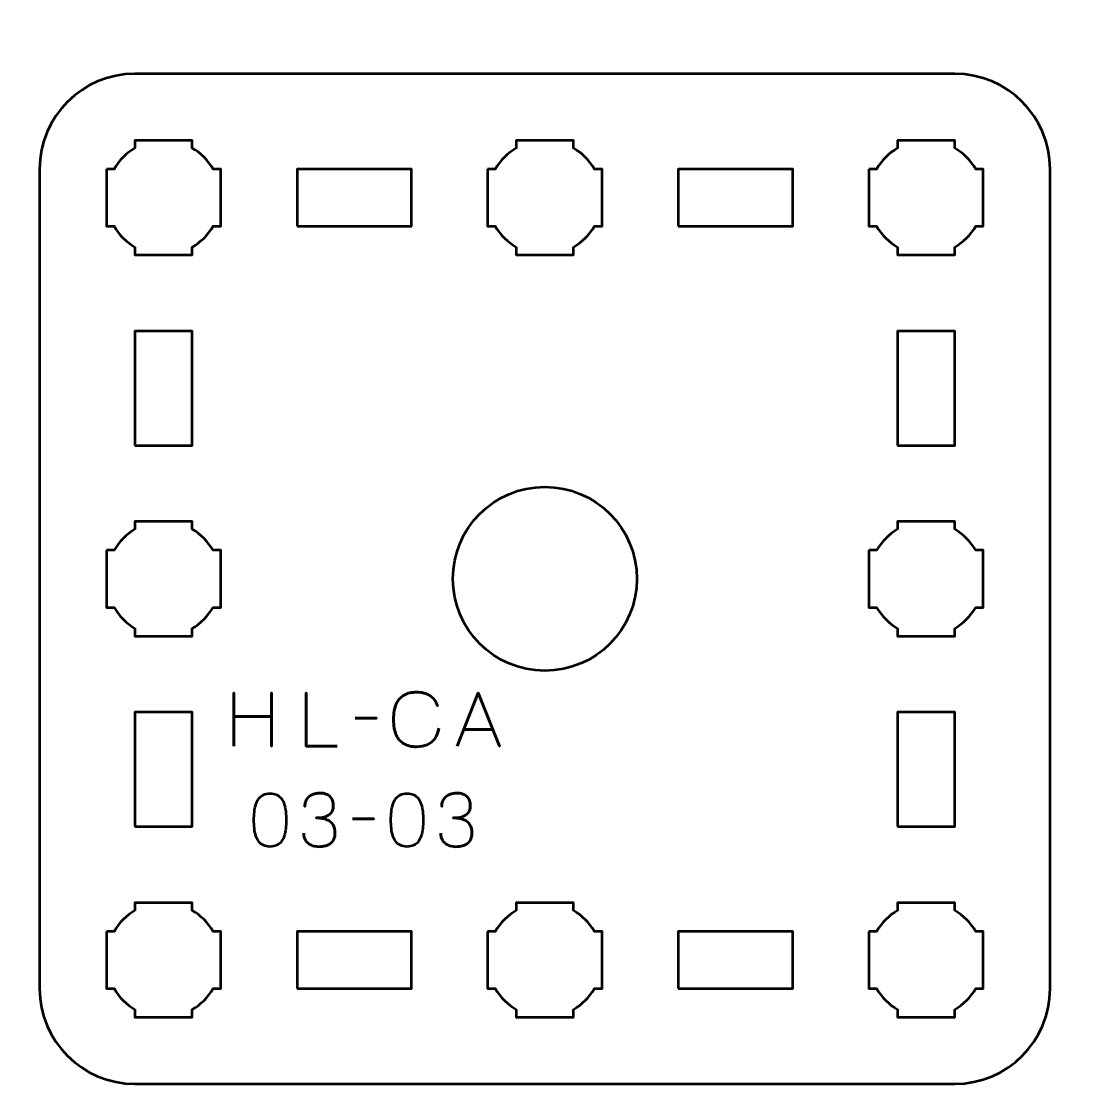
# Model space of a CAD drawing. Header units: centimetres. Extents: x -21 to 0, y -29.7 to 0.
# Drawn here: x -16.95 to -11.4, y -11.32 to -5.72 of the extents above; entities that cross this region are included whole.
import ezdxf

# ---------------------------------------------------------------- set-up
doc = ezdxf.new("R2010")
doc.units = ezdxf.units.CM
doc.header["$MEASUREMENT"] = 0
doc.layers.add('Layer 1', color=7, linetype='Continuous')

msp = doc.modelspace()

# ---------------------------------------------------------------- linework, layer by layer
at = {"layer": 'Layer 1', "lineweight": 53}
for points in [[(-15.5, -6.8), (-14.9, -6.8), (-14.9, -6.5), (-15.5, -6.5), (-15.5, -6.8)], [(-13.5, -6.8), (-12.9, -6.8), (-12.9, -6.5), (-13.5, -6.5), (-13.5, -6.8)], [(-16.35, -7.95), (-16.05, -7.95), (-16.05, -7.35), (-16.35, -7.35), (-16.35, -7.95)], [(-12.35, -7.95), (-12.05, -7.95), (-12.05, -7.35), (-12.35, -7.35), (-12.35, -7.95)], [(-16.35, -9.95), (-16.05, -9.95), (-16.05, -9.35), (-16.35, -9.35), (-16.35, -9.95)], [(-12.35, -9.95), (-12.05, -9.95), (-12.05, -9.35), (-12.35, -9.35), (-12.35, -9.95)], [(-15.5, -10.8), (-14.9, -10.8), (-14.9, -10.5), (-15.5, -10.5), (-15.5, -10.8)], [(-13.5, -10.8), (-12.9, -10.8), (-12.9, -10.5), (-13.5, -10.5), (-13.5, -10.8)]]:
    msp.add_lwpolyline(points, close=True, dxfattribs=at)
msp.add_ellipse((-14.2, -8.65), major_axis=(0, 0.4825), ratio=1, dxfattribs=at)
at = {"layer": 'Layer 1', "color": 1, "lineweight": 53}
msp.add_open_spline([(-21.00003, -29.19995), (-21.00003, -29.19995), (-21.00003, -5.29992), (-21.00003, -5.29992), (-21.00003, -5.29992), (-21.00003, -5.21709), (-20.93286, -5.14992), (-20.85003, -5.14992), (-20.85003, -5.14992), (-20.7672, -5.14992), (-20.70003, -5.08275), (-20.70003, -4.99992), (-20.70003, -4.99992), (-20.70003, -4.91709), (-20.7672, -4.84992), (-20.85003, -4.84992), (-20.85003, -4.84992), (-20.93286, -4.84992), (-21.00003, -4.78275), (-21.00003, -4.69992), (-21.00003, -4.69992), (-21.00003, -4.61709), (-20.93286, -4.54992), (-20.85003, -4.54992), (-20.85003, -4.54992), (-20.7672, -4.54992), (-20.70003, -4.48275), (-20.70003, -4.39992), (-20.70003, -4.39992), (-20.70003, -4.31709), (-20.7672, -4.24992), (-20.85003, -4.24992), (-20.85003, -4.24992), (-20.93286, -4.24992), (-21.00003, -4.18275), (-21.00003, -4.09992), (-21.00003, -4.09992), (-21.00003, -4.01709), (-20.93286, -3.94992), (-20.85003, -3.94992), (-20.85003, -3.94992), (-20.7672, -3.94992), (-20.70003, -3.88275), (-20.70003, -3.79992), (-20.70003, -3.79992), (-20.70003, -3.71709), (-20.7672, -3.64992), (-20.85003, -3.64992), (-20.85003, -3.64992), (-20.93286, -3.64992), (-21.00003, -3.58275), (-21.00003, -3.49992), (-21.00003, -3.49992), (-21.00003, -3.41709), (-20.93286, -3.34992), (-20.85003, -3.34992), (-20.85003, -3.34992), (-20.7672, -3.34992), (-20.70003, -3.28275), (-20.70003, -3.19992), (-20.70003, -3.19992), (-20.70003, -3.11709), (-20.7672, -3.04992), (-20.85003, -3.04992), (-20.85003, -3.04992), (-20.93286, -3.04992), (-21.00003, -2.98275), (-21.00003, -2.89992), (-21.00003, -2.89992), (-21.00003, -2.81709), (-20.93286, -2.74992), (-20.85003, -2.74992), (-20.85003, -2.74992), (-20.7672, -2.74992), (-20.70003, -2.68275), (-20.70003, -2.59992), (-20.70003, -2.59992), (-20.70003, -2.51709), (-20.7672, -2.44992), (-20.85003, -2.44992), (-20.85003, -2.44992), (-20.93286, -2.44992), (-21.00003, -2.38275), (-21.00003, -2.29992), (-21.00003, -2.29992), (-21.00003, -2.21709), (-20.93286, -2.14992), (-20.85003, -2.14992), (-20.85003, -2.14992), (-20.7672, -2.14992), (-20.70003, -2.08275), (-20.70003, -1.99992), (-20.70003, -1.99992), (-20.70003, -1.91709), (-20.7672, -1.84992), (-20.85003, -1.84992), (-20.85003, -1.84992), (-20.93286, -1.84992), (-21.00003, -1.78275), (-21.00003, -1.69992), (-21.00003, -1.69992), (-21.00003, -1.61709), (-20.93286, -1.54992), (-20.85003, -1.54992), (-20.85003, -1.54992), (-20.7672, -1.54992), (-20.70003, -1.48275), (-20.70003, -1.39992), (-20.70003, -1.39992), (-20.70003, -1.31709), (-20.7672, -1.24992), (-20.85003, -1.24992), (-20.85003, -1.24992), (-20.93286, -1.24992), (-21.00003, -1.18275), (-21.00003, -1.09992), (-21.00003, -1.09992), (-21.00003, -1.09992), (-21.00003, -0.49992), (-21.00003, -0.49992), (-21.00003, -0.49992), (-21.00003, -0.22295), (-20.77694, 0.00004), (-20.49994, 0.00004), (-20.49994, 0.00004), (-20.49994, 0.00004), (-0.50008, 0.00004), (-0.50008, 0.00004), (-0.50008, 0.00004), (-0.22294, 0.00004), (0.00002, -0.22295), (0.00002, -0.49992), (0.00002, -0.49992), (0.00002, -0.49992), (0.00002, -29.19995), (0.00002, -29.19995), (0.00002, -29.19995), (0.00002, -29.47695), (-0.22294, -29.70004), (-0.50008, -29.70004), (-0.50008, -29.70004), (-0.50008, -29.70004), (-20.49994, -29.70004), (-20.49994, -29.70004), (-20.49994, -29.70004), (-20.77694, -29.70004), (-21.00003, -29.47695), (-21.00003, -29.19995)], degree=3, knots=[0, 0, 0, 0, 0.027027, 0.027027, 0.027027, 0.027027, 0.0540541, 0.0540541, 0.0540541, 0.0540541, 0.0810811, 0.0810811, 0.0810811, 0.0810811, 0.1081081, 0.1081081, 0.1081081, 0.1081081, 0.1351351, 0.1351351, 0.1351351, 0.1351351, 0.1621622, 0.1621622, 0.1621622, 0.1621622, 0.1891892, 0.1891892, 0.1891892, 0.1891892, 0.2162162, 0.2162162, 0.2162162, 0.2162162, 0.2432432, 0.2432432, 0.2432432, 0.2432432, 0.2702703, 0.2702703, 0.2702703, 0.2702703, 0.2972973, 0.2972973, 0.2972973, 0.2972973, 0.3243243, 0.3243243, 0.3243243, 0.3243243, 0.3513514, 0.3513514, 0.3513514, 0.3513514, 0.3783784, 0.3783784, 0.3783784, 0.3783784, 0.4054054, 0.4054054, 0.4054054, 0.4054054, 0.4324324, 0.4324324, 0.4324324, 0.4324324, 0.4594595, 0.4594595, 0.4594595, 0.4594595, 0.4864865, 0.4864865, 0.4864865, 0.4864865, 0.5135135, 0.5135135, 0.5135135, 0.5135135, 0.5405405, 0.5405405, 0.5405405, 0.5405405, 0.5675676, 0.5675676, 0.5675676, 0.5675676, 0.5945946, 0.5945946, 0.5945946, 0.5945946, 0.6216216, 0.6216216, 0.6216216, 0.6216216, 0.6486486, 0.6486486, 0.6486486, 0.6486486, 0.6756757, 0.6756757, 0.6756757, 0.6756757, 0.7027027, 0.7027027, 0.7027027, 0.7027027, 0.7297297, 0.7297297, 0.7297297, 0.7297297, 0.7567568, 0.7567568, 0.7567568, 0.7567568, 0.7837838, 0.7837838, 0.7837838, 0.7837838, 0.8108108, 0.8108108, 0.8108108, 0.8108108, 0.8378378, 0.8378378, 0.8378378, 0.8378378, 0.8648649, 0.8648649, 0.8648649, 0.8648649, 0.8918919, 0.8918919, 0.8918919, 0.8918919, 0.9189189, 0.9189189, 0.9189189, 0.9189189, 0.9459459, 0.9459459, 0.9459459, 0.9459459, 0.972973, 0.972973, 0.972973, 0.972973, 1, 1, 1, 1], dxfattribs=at)
at = {"layer": 'Layer 1', "color": 3, "lineweight": 53}
msp.add_open_spline([(-16.85, -10.8), (-16.85, -10.8), (-16.85, -6.5), (-16.85, -6.5), (-16.85, -6.5), (-16.85, -6.22391), (-16.62609, -6), (-16.35, -6), (-16.35, -6), (-16.35, -6), (-12.05, -6), (-12.05, -6), (-12.05, -6), (-11.77391, -6), (-11.55, -6.22391), (-11.55, -6.5), (-11.55, -6.5), (-11.55, -6.5), (-11.55, -10.8), (-11.55, -10.8), (-11.55, -10.8), (-11.55, -11.07609), (-11.77391, -11.3), (-12.05, -11.3), (-12.05, -11.3), (-12.05, -11.3), (-16.35, -11.3), (-16.35, -11.3), (-16.35, -11.3), (-16.62609, -11.3), (-16.85, -11.07609), (-16.85, -10.8)], degree=3, knots=[0, 0, 0, 0, 0.125, 0.125, 0.125, 0.125, 0.25, 0.25, 0.25, 0.25, 0.375, 0.375, 0.375, 0.375, 0.5, 0.5, 0.5, 0.5, 0.625, 0.625, 0.625, 0.625, 0.75, 0.75, 0.75, 0.75, 0.875, 0.875, 0.875, 0.875, 1, 1, 1, 1], dxfattribs=at)
at = {"layer": 'Layer 1', "lineweight": 53}
for points in [[(-16.5, -6.5), (-16.5, -6.5), (-16.45985, -6.5), (-16.45985, -6.5), (-16.45985, -6.5), (-16.4335, -6.45447), (-16.39553, -6.4165), (-16.35, -6.39015), (-16.35, -6.39015), (-16.35, -6.39015), (-16.35, -6.35), (-16.35, -6.35), (-16.35, -6.35), (-16.35, -6.35), (-16.2, -6.35), (-16.2, -6.35), (-16.2, -6.35), (-16.2, -6.35), (-16.05, -6.35), (-16.05, -6.35), (-16.05, -6.35), (-16.05, -6.35), (-16.05, -6.39015), (-16.05, -6.39015), (-16.05, -6.39015), (-16.00447, -6.4165), (-15.9665, -6.45447), (-15.94015, -6.5), (-15.94015, -6.5), (-15.94015, -6.5), (-15.9, -6.5), (-15.9, -6.5), (-15.9, -6.5), (-15.9, -6.5), (-15.9, -6.65), (-15.9, -6.65), (-15.9, -6.65), (-15.9, -6.65), (-15.9, -6.8), (-15.9, -6.8), (-15.9, -6.8), (-15.9, -6.8), (-15.94015, -6.8), (-15.94015, -6.8), (-15.94015, -6.8), (-15.9665, -6.84553), (-16.00447, -6.8835), (-16.05, -6.90985), (-16.05, -6.90985), (-16.05, -6.90985), (-16.05, -6.95), (-16.05, -6.95), (-16.05, -6.95), (-16.05, -6.95), (-16.2, -6.95), (-16.2, -6.95), (-16.2, -6.95), (-16.2, -6.95), (-16.35, -6.95), (-16.35, -6.95), (-16.35, -6.95), (-16.35, -6.95), (-16.35, -6.90985), (-16.35, -6.90985), (-16.35, -6.90985), (-16.39553, -6.8835), (-16.4335, -6.84553), (-16.45985, -6.8), (-16.45985, -6.8), (-16.45985, -6.8), (-16.5, -6.8), (-16.5, -6.8), (-16.5, -6.8), (-16.5, -6.8), (-16.5, -6.65), (-16.5, -6.65), (-16.5, -6.65), (-16.5, -6.65), (-16.5, -6.5), (-16.5, -6.5)], [(-14.5, -6.5), (-14.5, -6.5), (-14.45985, -6.5), (-14.45985, -6.5), (-14.45985, -6.5), (-14.4335, -6.45447), (-14.39553, -6.4165), (-14.35, -6.39015), (-14.35, -6.39015), (-14.35, -6.39015), (-14.35, -6.35), (-14.35, -6.35), (-14.35, -6.35), (-14.35, -6.35), (-14.2, -6.35), (-14.2, -6.35), (-14.2, -6.35), (-14.2, -6.35), (-14.05, -6.35), (-14.05, -6.35), (-14.05, -6.35), (-14.05, -6.35), (-14.05, -6.39015), (-14.05, -6.39015), (-14.05, -6.39015), (-14.00447, -6.4165), (-13.9665, -6.45447), (-13.94015, -6.5), (-13.94015, -6.5), (-13.94015, -6.5), (-13.9, -6.5), (-13.9, -6.5), (-13.9, -6.5), (-13.9, -6.5), (-13.9, -6.65), (-13.9, -6.65), (-13.9, -6.65), (-13.9, -6.65), (-13.9, -6.8), (-13.9, -6.8), (-13.9, -6.8), (-13.9, -6.8), (-13.94015, -6.8), (-13.94015, -6.8), (-13.94015, -6.8), (-13.9665, -6.84553), (-14.00447, -6.8835), (-14.05, -6.90985), (-14.05, -6.90985), (-14.05, -6.90985), (-14.05, -6.95), (-14.05, -6.95), (-14.05, -6.95), (-14.05, -6.95), (-14.2, -6.95), (-14.2, -6.95), (-14.2, -6.95), (-14.2, -6.95), (-14.35, -6.95), (-14.35, -6.95), (-14.35, -6.95), (-14.35, -6.95), (-14.35, -6.90985), (-14.35, -6.90985), (-14.35, -6.90985), (-14.39553, -6.8835), (-14.4335, -6.84553), (-14.45985, -6.8), (-14.45985, -6.8), (-14.45985, -6.8), (-14.5, -6.8), (-14.5, -6.8), (-14.5, -6.8), (-14.5, -6.8), (-14.5, -6.65), (-14.5, -6.65), (-14.5, -6.65), (-14.5, -6.65), (-14.5, -6.5), (-14.5, -6.5)], [(-12.5, -6.5), (-12.5, -6.5), (-12.45985, -6.5), (-12.45985, -6.5), (-12.45985, -6.5), (-12.4335, -6.45447), (-12.39553, -6.4165), (-12.35, -6.39015), (-12.35, -6.39015), (-12.35, -6.39015), (-12.35, -6.35), (-12.35, -6.35), (-12.35, -6.35), (-12.35, -6.35), (-12.2, -6.35), (-12.2, -6.35), (-12.2, -6.35), (-12.2, -6.35), (-12.05, -6.35), (-12.05, -6.35), (-12.05, -6.35), (-12.05, -6.35), (-12.05, -6.39015), (-12.05, -6.39015), (-12.05, -6.39015), (-12.00447, -6.4165), (-11.9665, -6.45447), (-11.94015, -6.5), (-11.94015, -6.5), (-11.94015, -6.5), (-11.9, -6.5), (-11.9, -6.5), (-11.9, -6.5), (-11.9, -6.5), (-11.9, -6.65), (-11.9, -6.65), (-11.9, -6.65), (-11.9, -6.65), (-11.9, -6.8), (-11.9, -6.8), (-11.9, -6.8), (-11.9, -6.8), (-11.94015, -6.8), (-11.94015, -6.8), (-11.94015, -6.8), (-11.9665, -6.84553), (-12.00447, -6.8835), (-12.05, -6.90985), (-12.05, -6.90985), (-12.05, -6.90985), (-12.05, -6.95), (-12.05, -6.95), (-12.05, -6.95), (-12.05, -6.95), (-12.2, -6.95), (-12.2, -6.95), (-12.2, -6.95), (-12.2, -6.95), (-12.35, -6.95), (-12.35, -6.95), (-12.35, -6.95), (-12.35, -6.95), (-12.35, -6.90985), (-12.35, -6.90985), (-12.35, -6.90985), (-12.39553, -6.8835), (-12.4335, -6.84553), (-12.45985, -6.8), (-12.45985, -6.8), (-12.45985, -6.8), (-12.5, -6.8), (-12.5, -6.8), (-12.5, -6.8), (-12.5, -6.8), (-12.5, -6.65), (-12.5, -6.65), (-12.5, -6.65), (-12.5, -6.65), (-12.5, -6.5), (-12.5, -6.5)], [(-16.5, -8.5), (-16.5, -8.5), (-16.45985, -8.5), (-16.45985, -8.5), (-16.45985, -8.5), (-16.4335, -8.45447), (-16.39553, -8.4165), (-16.35, -8.39015), (-16.35, -8.39015), (-16.35, -8.39015), (-16.35, -8.35), (-16.35, -8.35), (-16.35, -8.35), (-16.35, -8.35), (-16.2, -8.35), (-16.2, -8.35), (-16.2, -8.35), (-16.2, -8.35), (-16.05, -8.35), (-16.05, -8.35), (-16.05, -8.35), (-16.05, -8.35), (-16.05, -8.39015), (-16.05, -8.39015), (-16.05, -8.39015), (-16.00447, -8.4165), (-15.9665, -8.45447), (-15.94015, -8.5), (-15.94015, -8.5), (-15.94015, -8.5), (-15.9, -8.5), (-15.9, -8.5), (-15.9, -8.5), (-15.9, -8.5), (-15.9, -8.65), (-15.9, -8.65), (-15.9, -8.65), (-15.9, -8.65), (-15.9, -8.8), (-15.9, -8.8), (-15.9, -8.8), (-15.9, -8.8), (-15.94015, -8.8), (-15.94015, -8.8), (-15.94015, -8.8), (-15.9665, -8.84553), (-16.00447, -8.8835), (-16.05, -8.90985), (-16.05, -8.90985), (-16.05, -8.90985), (-16.05, -8.95), (-16.05, -8.95), (-16.05, -8.95), (-16.05, -8.95), (-16.2, -8.95), (-16.2, -8.95), (-16.2, -8.95), (-16.2, -8.95), (-16.35, -8.95), (-16.35, -8.95), (-16.35, -8.95), (-16.35, -8.95), (-16.35, -8.90985), (-16.35, -8.90985), (-16.35, -8.90985), (-16.39553, -8.8835), (-16.4335, -8.84553), (-16.45985, -8.8), (-16.45985, -8.8), (-16.45985, -8.8), (-16.5, -8.8), (-16.5, -8.8), (-16.5, -8.8), (-16.5, -8.8), (-16.5, -8.65), (-16.5, -8.65), (-16.5, -8.65), (-16.5, -8.65), (-16.5, -8.5), (-16.5, -8.5)], [(-12.5, -8.5), (-12.5, -8.5), (-12.45985, -8.5), (-12.45985, -8.5), (-12.45985, -8.5), (-12.4335, -8.45447), (-12.39553, -8.4165), (-12.35, -8.39015), (-12.35, -8.39015), (-12.35, -8.39015), (-12.35, -8.35), (-12.35, -8.35), (-12.35, -8.35), (-12.35, -8.35), (-12.2, -8.35), (-12.2, -8.35), (-12.2, -8.35), (-12.2, -8.35), (-12.05, -8.35), (-12.05, -8.35), (-12.05, -8.35), (-12.05, -8.35), (-12.05, -8.39015), (-12.05, -8.39015), (-12.05, -8.39015), (-12.00447, -8.4165), (-11.9665, -8.45447), (-11.94015, -8.5), (-11.94015, -8.5), (-11.94015, -8.5), (-11.9, -8.5), (-11.9, -8.5), (-11.9, -8.5), (-11.9, -8.5), (-11.9, -8.65), (-11.9, -8.65), (-11.9, -8.65), (-11.9, -8.65), (-11.9, -8.8), (-11.9, -8.8), (-11.9, -8.8), (-11.9, -8.8), (-11.94015, -8.8), (-11.94015, -8.8), (-11.94015, -8.8), (-11.9665, -8.84553), (-12.00447, -8.8835), (-12.05, -8.90985), (-12.05, -8.90985), (-12.05, -8.90985), (-12.05, -8.95), (-12.05, -8.95), (-12.05, -8.95), (-12.05, -8.95), (-12.2, -8.95), (-12.2, -8.95), (-12.2, -8.95), (-12.2, -8.95), (-12.35, -8.95), (-12.35, -8.95), (-12.35, -8.95), (-12.35, -8.95), (-12.35, -8.90985), (-12.35, -8.90985), (-12.35, -8.90985), (-12.39553, -8.8835), (-12.4335, -8.84553), (-12.45985, -8.8), (-12.45985, -8.8), (-12.45985, -8.8), (-12.5, -8.8), (-12.5, -8.8), (-12.5, -8.8), (-12.5, -8.8), (-12.5, -8.65), (-12.5, -8.65), (-12.5, -8.65), (-12.5, -8.65), (-12.5, -8.5), (-12.5, -8.5)], [(-16.5, -10.5), (-16.5, -10.5), (-16.45985, -10.5), (-16.45985, -10.5), (-16.45985, -10.5), (-16.4335, -10.45447), (-16.39553, -10.4165), (-16.35, -10.39015), (-16.35, -10.39015), (-16.35, -10.39015), (-16.35, -10.35), (-16.35, -10.35), (-16.35, -10.35), (-16.35, -10.35), (-16.2, -10.35), (-16.2, -10.35), (-16.2, -10.35), (-16.2, -10.35), (-16.05, -10.35), (-16.05, -10.35), (-16.05, -10.35), (-16.05, -10.35), (-16.05, -10.39015), (-16.05, -10.39015), (-16.05, -10.39015), (-16.00447, -10.4165), (-15.9665, -10.45447), (-15.94015, -10.5), (-15.94015, -10.5), (-15.94015, -10.5), (-15.9, -10.5), (-15.9, -10.5), (-15.9, -10.5), (-15.9, -10.5), (-15.9, -10.65), (-15.9, -10.65), (-15.9, -10.65), (-15.9, -10.65), (-15.9, -10.8), (-15.9, -10.8), (-15.9, -10.8), (-15.9, -10.8), (-15.94015, -10.8), (-15.94015, -10.8), (-15.94015, -10.8), (-15.9665, -10.84553), (-16.00447, -10.8835), (-16.05, -10.90985), (-16.05, -10.90985), (-16.05, -10.90985), (-16.05, -10.95), (-16.05, -10.95), (-16.05, -10.95), (-16.05, -10.95), (-16.2, -10.95), (-16.2, -10.95), (-16.2, -10.95), (-16.2, -10.95), (-16.35, -10.95), (-16.35, -10.95), (-16.35, -10.95), (-16.35, -10.95), (-16.35, -10.90985), (-16.35, -10.90985), (-16.35, -10.90985), (-16.39553, -10.8835), (-16.4335, -10.84553), (-16.45985, -10.8), (-16.45985, -10.8), (-16.45985, -10.8), (-16.5, -10.8), (-16.5, -10.8), (-16.5, -10.8), (-16.5, -10.8), (-16.5, -10.65), (-16.5, -10.65), (-16.5, -10.65), (-16.5, -10.65), (-16.5, -10.5), (-16.5, -10.5)], [(-14.5, -10.5), (-14.5, -10.5), (-14.45985, -10.5), (-14.45985, -10.5), (-14.45985, -10.5), (-14.4335, -10.45447), (-14.39553, -10.4165), (-14.35, -10.39015), (-14.35, -10.39015), (-14.35, -10.39015), (-14.35, -10.35), (-14.35, -10.35), (-14.35, -10.35), (-14.35, -10.35), (-14.2, -10.35), (-14.2, -10.35), (-14.2, -10.35), (-14.2, -10.35), (-14.05, -10.35), (-14.05, -10.35), (-14.05, -10.35), (-14.05, -10.35), (-14.05, -10.39015), (-14.05, -10.39015), (-14.05, -10.39015), (-14.00447, -10.4165), (-13.9665, -10.45447), (-13.94015, -10.5), (-13.94015, -10.5), (-13.94015, -10.5), (-13.9, -10.5), (-13.9, -10.5), (-13.9, -10.5), (-13.9, -10.5), (-13.9, -10.65), (-13.9, -10.65), (-13.9, -10.65), (-13.9, -10.65), (-13.9, -10.8), (-13.9, -10.8), (-13.9, -10.8), (-13.9, -10.8), (-13.94015, -10.8), (-13.94015, -10.8), (-13.94015, -10.8), (-13.9665, -10.84553), (-14.00447, -10.8835), (-14.05, -10.90985), (-14.05, -10.90985), (-14.05, -10.90985), (-14.05, -10.95), (-14.05, -10.95), (-14.05, -10.95), (-14.05, -10.95), (-14.2, -10.95), (-14.2, -10.95), (-14.2, -10.95), (-14.2, -10.95), (-14.35, -10.95), (-14.35, -10.95), (-14.35, -10.95), (-14.35, -10.95), (-14.35, -10.90985), (-14.35, -10.90985), (-14.35, -10.90985), (-14.39553, -10.8835), (-14.4335, -10.84553), (-14.45985, -10.8), (-14.45985, -10.8), (-14.45985, -10.8), (-14.5, -10.8), (-14.5, -10.8), (-14.5, -10.8), (-14.5, -10.8), (-14.5, -10.65), (-14.5, -10.65), (-14.5, -10.65), (-14.5, -10.65), (-14.5, -10.5), (-14.5, -10.5)], [(-12.5, -10.5), (-12.5, -10.5), (-12.45985, -10.5), (-12.45985, -10.5), (-12.45985, -10.5), (-12.4335, -10.45447), (-12.39553, -10.4165), (-12.35, -10.39015), (-12.35, -10.39015), (-12.35, -10.39015), (-12.35, -10.35), (-12.35, -10.35), (-12.35, -10.35), (-12.35, -10.35), (-12.2, -10.35), (-12.2, -10.35), (-12.2, -10.35), (-12.2, -10.35), (-12.05, -10.35), (-12.05, -10.35), (-12.05, -10.35), (-12.05, -10.35), (-12.05, -10.39015), (-12.05, -10.39015), (-12.05, -10.39015), (-12.00447, -10.4165), (-11.9665, -10.45447), (-11.94015, -10.5), (-11.94015, -10.5), (-11.94015, -10.5), (-11.9, -10.5), (-11.9, -10.5), (-11.9, -10.5), (-11.9, -10.5), (-11.9, -10.65), (-11.9, -10.65), (-11.9, -10.65), (-11.9, -10.65), (-11.9, -10.8), (-11.9, -10.8), (-11.9, -10.8), (-11.9, -10.8), (-11.94015, -10.8), (-11.94015, -10.8), (-11.94015, -10.8), (-11.9665, -10.84553), (-12.00447, -10.8835), (-12.05, -10.90985), (-12.05, -10.90985), (-12.05, -10.90985), (-12.05, -10.95), (-12.05, -10.95), (-12.05, -10.95), (-12.05, -10.95), (-12.2, -10.95), (-12.2, -10.95), (-12.2, -10.95), (-12.2, -10.95), (-12.35, -10.95), (-12.35, -10.95), (-12.35, -10.95), (-12.35, -10.95), (-12.35, -10.90985), (-12.35, -10.90985), (-12.35, -10.90985), (-12.39553, -10.8835), (-12.4335, -10.84553), (-12.45985, -10.8), (-12.45985, -10.8), (-12.45985, -10.8), (-12.5, -10.8), (-12.5, -10.8), (-12.5, -10.8), (-12.5, -10.8), (-12.5, -10.65), (-12.5, -10.65), (-12.5, -10.65), (-12.5, -10.65), (-12.5, -10.5), (-12.5, -10.5)]]:
    msp.add_open_spline(points, degree=3, knots=[0, 0, 0, 0, 0.05, 0.05, 0.05, 0.05, 0.1, 0.1, 0.1, 0.1, 0.15, 0.15, 0.15, 0.15, 0.2, 0.2, 0.2, 0.2, 0.25, 0.25, 0.25, 0.25, 0.3, 0.3, 0.3, 0.3, 0.35, 0.35, 0.35, 0.35, 0.4, 0.4, 0.4, 0.4, 0.45, 0.45, 0.45, 0.45, 0.5, 0.5, 0.5, 0.5, 0.55, 0.55, 0.55, 0.55, 0.6, 0.6, 0.6, 0.6, 0.65, 0.65, 0.65, 0.65, 0.7, 0.7, 0.7, 0.7, 0.75, 0.75, 0.75, 0.75, 0.8, 0.8, 0.8, 0.8, 0.85, 0.85, 0.85, 0.85, 0.9, 0.9, 0.9, 0.9, 0.95, 0.95, 0.95, 0.95, 1, 1, 1, 1], dxfattribs=at)
at = {"layer": 'Layer 1', "color": 5, "lineweight": 53}
for points, knots in [([(-15.83119, -9.52799), (-15.83119, -9.52799), (-15.83119, -9.37315), (-15.83119, -9.37315), (-15.83119, -9.37315), (-15.83119, -9.37315), (-15.63367, -9.37315), (-15.63367, -9.37315), (-15.63367, -9.37315), (-15.63367, -9.37315), (-15.63367, -9.52799), (-15.63367, -9.52799), (-15.63367, -9.52799), (-15.63367, -9.52799), (-15.63367, -9.24859), (-15.63367, -9.24859), (-15.63367, -9.24859), (-15.63367, -9.24859), (-15.63367, -9.37315), (-15.63367, -9.37315), (-15.63367, -9.37315), (-15.63367, -9.37315), (-15.83119, -9.37315), (-15.83119, -9.37315), (-15.83119, -9.37315), (-15.83119, -9.37315), (-15.83119, -9.24859), (-15.83119, -9.24859), (-15.83119, -9.24859), (-15.83119, -9.24859), (-15.83119, -9.52799), (-15.83119, -9.52799)], [0, 0, 0, 0, 0.125, 0.125, 0.125, 0.125, 0.25, 0.25, 0.25, 0.25, 0.375, 0.375, 0.375, 0.375, 0.5, 0.5, 0.5, 0.5, 0.625, 0.625, 0.625, 0.625, 0.75, 0.75, 0.75, 0.75, 0.875, 0.875, 0.875, 0.875, 1, 1, 1, 1]), ([(-15.28907, -9.52799), (-15.28907, -9.52799), (-15.45244, -9.52799), (-15.45244, -9.52799), (-15.45244, -9.52799), (-15.45244, -9.52799), (-15.45244, -9.2482), (-15.45244, -9.2482), (-15.45244, -9.2482), (-15.45244, -9.2482), (-15.45244, -9.52799), (-15.45244, -9.52799), (-15.45244, -9.52799), (-15.45244, -9.52799), (-15.28907, -9.52799), (-15.28907, -9.52799)], [0, 0, 0, 0, 0.25, 0.25, 0.25, 0.25, 0.5, 0.5, 0.5, 0.5, 0.75, 0.75, 0.75, 0.75, 1, 1, 1, 1]), ([(-14.75626, -9.43408), (-14.7604, -9.45626), (-14.76764, -9.47457), (-14.77779, -9.48893), (-14.77779, -9.48893), (-14.78801, -9.50322), (-14.80108, -9.51383), (-14.81699, -9.52075), (-14.81699, -9.52075), (-14.83283, -9.52767), (-14.85146, -9.53116), (-14.87267, -9.53109), (-14.87267, -9.53109), (-14.89848, -9.53116), (-14.92041, -9.52618), (-14.93839, -9.51602), (-14.93839, -9.51602), (-14.95637, -9.50594), (-14.97008, -9.49035), (-14.97952, -9.4692), (-14.97952, -9.4692), (-14.98896, -9.44805), (-14.99368, -9.42095), (-14.99375, -9.3879), (-14.99375, -9.3879), (-14.99368, -9.35498), (-14.98896, -9.32795), (-14.97952, -9.3068), (-14.97952, -9.3068), (-14.97008, -9.28565), (-14.95637, -9.26999), (-14.93839, -9.25984), (-14.93839, -9.25984), (-14.92041, -9.24969), (-14.89848, -9.24464), (-14.87267, -9.24471), (-14.87267, -9.24471), (-14.84506, -9.24464), (-14.8219, -9.25053), (-14.80328, -9.26236), (-14.80328, -9.26236), (-14.78471, -9.2742), (-14.77107, -9.2925), (-14.76247, -9.31727), (-14.76247, -9.31727), (-14.77107, -9.2925), (-14.78471, -9.2742), (-14.80328, -9.26236), (-14.80328, -9.26236), (-14.8219, -9.25053), (-14.84506, -9.24464), (-14.87267, -9.24471), (-14.87267, -9.24471), (-14.89848, -9.24464), (-14.92041, -9.24969), (-14.93839, -9.25984), (-14.93839, -9.25984), (-14.95637, -9.26999), (-14.97008, -9.28565), (-14.97952, -9.3068), (-14.97952, -9.3068), (-14.98896, -9.32795), (-14.99368, -9.35498), (-14.99375, -9.3879), (-14.99375, -9.3879), (-14.99368, -9.42095), (-14.98896, -9.44805), (-14.97952, -9.4692), (-14.97952, -9.4692), (-14.97008, -9.49035), (-14.95637, -9.50594), (-14.93839, -9.51602), (-14.93839, -9.51602), (-14.92041, -9.52618), (-14.89848, -9.53116), (-14.87267, -9.53109), (-14.87267, -9.53109), (-14.85146, -9.53116), (-14.83283, -9.52767), (-14.81699, -9.52075), (-14.81699, -9.52075), (-14.80108, -9.51383), (-14.78801, -9.50322), (-14.77779, -9.48893), (-14.77779, -9.48893), (-14.76764, -9.47457), (-14.7604, -9.45626), (-14.75626, -9.43408)], [0, 0, 0, 0, 0.0454545, 0.0454545, 0.0454545, 0.0454545, 0.0909091, 0.0909091, 0.0909091, 0.0909091, 0.1363636, 0.1363636, 0.1363636, 0.1363636, 0.1818182, 0.1818182, 0.1818182, 0.1818182, 0.2272727, 0.2272727, 0.2272727, 0.2272727, 0.2727273, 0.2727273, 0.2727273, 0.2727273, 0.3181818, 0.3181818, 0.3181818, 0.3181818, 0.3636364, 0.3636364, 0.3636364, 0.3636364, 0.4090909, 0.4090909, 0.4090909, 0.4090909, 0.4545455, 0.4545455, 0.4545455, 0.4545455, 0.5, 0.5, 0.5, 0.5, 0.5454545, 0.5454545, 0.5454545, 0.5454545, 0.5909091, 0.5909091, 0.5909091, 0.5909091, 0.6363636, 0.6363636, 0.6363636, 0.6363636, 0.6818182, 0.6818182, 0.6818182, 0.6818182, 0.7272727, 0.7272727, 0.7272727, 0.7272727, 0.7727273, 0.7727273, 0.7727273, 0.7727273, 0.8181818, 0.8181818, 0.8181818, 0.8181818, 0.8636364, 0.8636364, 0.8636364, 0.8636364, 0.9090909, 0.9090909, 0.9090909, 0.9090909, 0.9545455, 0.9545455, 0.9545455, 0.9545455, 1, 1, 1, 1]), ([(-14.66079, -9.52799), (-14.66079, -9.52799), (-14.5498, -9.2482), (-14.5498, -9.2482), (-14.5498, -9.2482), (-14.5498, -9.2482), (-14.43843, -9.52799), (-14.43843, -9.52799), (-14.43843, -9.52799), (-14.43843, -9.52799), (-14.5498, -9.2482), (-14.5498, -9.2482), (-14.5498, -9.2482), (-14.5498, -9.2482), (-14.66079, -9.52799), (-14.66079, -9.52799)], [0, 0, 0, 0, 0.25, 0.25, 0.25, 0.25, 0.5, 0.5, 0.5, 0.5, 0.75, 0.75, 0.75, 0.75, 1, 1, 1, 1]), ([(-15.19554, -9.38169), (-15.19554, -9.38169), (-15.08261, -9.38169), (-15.08261, -9.38169), (-15.08261, -9.38169), (-15.08261, -9.38169), (-15.19554, -9.38169), (-15.19554, -9.38169)], [0, 0, 0, 0, 0.5, 0.5, 0.5, 0.5, 1, 1, 1, 1]), ([(-14.62586, -9.4399), (-14.62586, -9.4399), (-14.47374, -9.4399), (-14.47374, -9.4399), (-14.47374, -9.4399), (-14.47374, -9.4399), (-14.62586, -9.4399), (-14.62586, -9.4399)], [0, 0, 0, 0, 0.5, 0.5, 0.5, 0.5, 1, 1, 1, 1]), ([(-15.64122, -10.05537), (-15.62764, -10.05531), (-15.61593, -10.05291), (-15.60617, -10.04826), (-15.60617, -10.04826), (-15.59647, -10.0436), (-15.58838, -10.03694), (-15.58191, -10.02846), (-15.58191, -10.02846), (-15.57551, -10.01993), (-15.57047, -10.00984), (-15.56671, -9.9982), (-15.56671, -9.9982), (-15.56303, -9.98655), (-15.56038, -9.97381), (-15.55889, -9.95984), (-15.55889, -9.95984), (-15.55734, -9.94587), (-15.55656, -9.93119), (-15.55663, -9.91567), (-15.55663, -9.91567), (-15.55656, -9.90021), (-15.55734, -9.88553), (-15.55889, -9.87162), (-15.55889, -9.87162), (-15.56038, -9.85772), (-15.56303, -9.84491), (-15.56671, -9.83327), (-15.56671, -9.83327), (-15.57047, -9.82169), (-15.57551, -9.8116), (-15.58191, -9.803), (-15.58191, -9.803), (-15.58838, -9.79446), (-15.59647, -9.7878), (-15.60617, -9.78315), (-15.60617, -9.78315), (-15.61593, -9.77842), (-15.62764, -9.77603), (-15.64122, -9.77597), (-15.64122, -9.77597), (-15.6548, -9.77603), (-15.66651, -9.77842), (-15.67628, -9.78315), (-15.67628, -9.78315), (-15.68598, -9.7878), (-15.69406, -9.79446), (-15.70053, -9.803), (-15.70053, -9.803), (-15.70693, -9.8116), (-15.71198, -9.82169), (-15.71573, -9.83327), (-15.71573, -9.83327), (-15.71942, -9.84491), (-15.72207, -9.85772), (-15.72356, -9.87162), (-15.72356, -9.87162), (-15.72511, -9.88553), (-15.72588, -9.90021), (-15.72582, -9.91567), (-15.72582, -9.91567), (-15.72588, -9.93119), (-15.72511, -9.94587), (-15.72356, -9.95984), (-15.72356, -9.95984), (-15.72207, -9.97381), (-15.71942, -9.98655), (-15.71573, -9.9982), (-15.71573, -9.9982), (-15.71198, -10.00984), (-15.70693, -10.01993), (-15.70053, -10.02846), (-15.70053, -10.02846), (-15.69406, -10.03694), (-15.68598, -10.0436), (-15.67628, -10.04826), (-15.67628, -10.04826), (-15.66651, -10.05291), (-15.6548, -10.05531), (-15.64122, -10.05537)], [0, 0, 0, 0, 0.05, 0.05, 0.05, 0.05, 0.1, 0.1, 0.1, 0.1, 0.15, 0.15, 0.15, 0.15, 0.2, 0.2, 0.2, 0.2, 0.25, 0.25, 0.25, 0.25, 0.3, 0.3, 0.3, 0.3, 0.35, 0.35, 0.35, 0.35, 0.4, 0.4, 0.4, 0.4, 0.45, 0.45, 0.45, 0.45, 0.5, 0.5, 0.5, 0.5, 0.55, 0.55, 0.55, 0.55, 0.6, 0.6, 0.6, 0.6, 0.65, 0.65, 0.65, 0.65, 0.7, 0.7, 0.7, 0.7, 0.75, 0.75, 0.75, 0.75, 0.8, 0.8, 0.8, 0.8, 0.85, 0.85, 0.85, 0.85, 0.9, 0.9, 0.9, 0.9, 0.95, 0.95, 0.95, 0.95, 1, 1, 1, 1]), ([(-15.64122, -10.05537), (-15.62764, -10.05531), (-15.61593, -10.05291), (-15.60617, -10.04826), (-15.60617, -10.04826), (-15.59647, -10.0436), (-15.58838, -10.03694), (-15.58191, -10.02846), (-15.58191, -10.02846), (-15.57551, -10.01993), (-15.57047, -10.00984), (-15.56671, -9.9982), (-15.56671, -9.9982), (-15.56303, -9.98655), (-15.56038, -9.97381), (-15.55889, -9.95984), (-15.55889, -9.95984), (-15.55734, -9.94587), (-15.55656, -9.93119), (-15.55663, -9.91567), (-15.55663, -9.91567), (-15.55656, -9.90021), (-15.55734, -9.88553), (-15.55889, -9.87162), (-15.55889, -9.87162), (-15.56038, -9.85772), (-15.56303, -9.84491), (-15.56671, -9.83327), (-15.56671, -9.83327), (-15.57047, -9.82169), (-15.57551, -9.8116), (-15.58191, -9.803), (-15.58191, -9.803), (-15.58838, -9.79446), (-15.59647, -9.7878), (-15.60617, -9.78315), (-15.60617, -9.78315), (-15.61593, -9.77842), (-15.62764, -9.77603), (-15.64122, -9.77597), (-15.64122, -9.77597), (-15.6548, -9.77603), (-15.66651, -9.77842), (-15.67628, -9.78315), (-15.67628, -9.78315), (-15.68598, -9.7878), (-15.69406, -9.79446), (-15.70053, -9.803), (-15.70053, -9.803), (-15.70693, -9.8116), (-15.71198, -9.82169), (-15.71573, -9.83327), (-15.71573, -9.83327), (-15.71942, -9.84491), (-15.72207, -9.85772), (-15.72356, -9.87162), (-15.72356, -9.87162), (-15.72511, -9.88553), (-15.72588, -9.90021), (-15.72582, -9.91567), (-15.72582, -9.91567), (-15.72588, -9.93119), (-15.72511, -9.94587), (-15.72356, -9.95984), (-15.72356, -9.95984), (-15.72207, -9.97381), (-15.71942, -9.98655), (-15.71573, -9.9982), (-15.71573, -9.9982), (-15.71198, -10.00984), (-15.70693, -10.01993), (-15.70053, -10.02846), (-15.70053, -10.02846), (-15.69406, -10.03694), (-15.68598, -10.0436), (-15.67628, -10.04826), (-15.67628, -10.04826), (-15.66651, -10.05291), (-15.6548, -10.05531), (-15.64122, -10.05537)], [0, 0, 0, 0, 0.05, 0.05, 0.05, 0.05, 0.1, 0.1, 0.1, 0.1, 0.15, 0.15, 0.15, 0.15, 0.2, 0.2, 0.2, 0.2, 0.25, 0.25, 0.25, 0.25, 0.3, 0.3, 0.3, 0.3, 0.35, 0.35, 0.35, 0.35, 0.4, 0.4, 0.4, 0.4, 0.45, 0.45, 0.45, 0.45, 0.5, 0.5, 0.5, 0.5, 0.55, 0.55, 0.55, 0.55, 0.6, 0.6, 0.6, 0.6, 0.65, 0.65, 0.65, 0.65, 0.7, 0.7, 0.7, 0.7, 0.75, 0.75, 0.75, 0.75, 0.8, 0.8, 0.8, 0.8, 0.85, 0.85, 0.85, 0.85, 0.9, 0.9, 0.9, 0.9, 0.95, 0.95, 0.95, 0.95, 1, 1, 1, 1]), ([(-15.46466, -9.98513), (-15.46459, -9.9991), (-15.46136, -10.01126), (-15.45496, -10.0218), (-15.45496, -10.0218), (-15.44856, -10.03228), (-15.43944, -10.04049), (-15.42754, -10.04638), (-15.42754, -10.04638), (-15.41563, -10.05227), (-15.40134, -10.05524), (-15.38472, -10.05537), (-15.38472, -10.05537), (-15.37224, -10.05537), (-15.36092, -10.05408), (-15.35063, -10.05136), (-15.35063, -10.05136), (-15.34042, -10.04864), (-15.33162, -10.04444), (-15.32418, -10.03868), (-15.32418, -10.03868), (-15.31674, -10.03293), (-15.31105, -10.02549), (-15.30698, -10.01643), (-15.30698, -10.01643), (-15.30297, -10.00732), (-15.30096, -9.99638), (-15.3009, -9.98358), (-15.3009, -9.98358), (-15.30083, -9.9665), (-15.30433, -9.95208), (-15.31125, -9.94037), (-15.31125, -9.94037), (-15.31817, -9.92867), (-15.3289, -9.91987), (-15.34333, -9.91386), (-15.34333, -9.91386), (-15.35775, -9.90784), (-15.37625, -9.9048), (-15.39869, -9.9048), (-15.39869, -9.9048), (-15.38194, -9.90487), (-15.3679, -9.90332), (-15.35646, -9.90015), (-15.35646, -9.90015), (-15.34507, -9.89698), (-15.33595, -9.89251), (-15.3291, -9.88669), (-15.3291, -9.88669), (-15.32224, -9.88094), (-15.31726, -9.87408), (-15.31429, -9.86619), (-15.31429, -9.86619), (-15.31125, -9.85836), (-15.30976, -9.84976), (-15.30982, -9.84038), (-15.30982, -9.84038), (-15.30976, -9.83101), (-15.31105, -9.82234), (-15.31364, -9.81432), (-15.31364, -9.81432), (-15.31616, -9.8063), (-15.3203, -9.79925), (-15.32593, -9.79324), (-15.32593, -9.79324), (-15.33155, -9.78722), (-15.33899, -9.7825), (-15.34811, -9.77914), (-15.34811, -9.77914), (-15.3573, -9.77577), (-15.36849, -9.77409), (-15.38161, -9.77403), (-15.38161, -9.77403), (-15.39468, -9.77409), (-15.40613, -9.77603), (-15.41583, -9.77978), (-15.41583, -9.77978), (-15.42559, -9.78353), (-15.43361, -9.78864), (-15.44008, -9.79518), (-15.44008, -9.79518), (-15.44649, -9.80171), (-15.45127, -9.80915), (-15.45444, -9.81755), (-15.45444, -9.81755), (-15.45767, -9.82596), (-15.45923, -9.83489), (-15.45923, -9.84427), (-15.45923, -9.84427), (-15.45923, -9.83489), (-15.45767, -9.82596), (-15.45444, -9.81755), (-15.45444, -9.81755), (-15.45127, -9.80915), (-15.44649, -9.80171), (-15.44008, -9.79518), (-15.44008, -9.79518), (-15.43361, -9.78864), (-15.42559, -9.78353), (-15.41583, -9.77978), (-15.41583, -9.77978), (-15.40613, -9.77603), (-15.39468, -9.77409), (-15.38161, -9.77403), (-15.38161, -9.77403), (-15.36849, -9.77409), (-15.3573, -9.77577), (-15.34811, -9.77914), (-15.34811, -9.77914), (-15.33899, -9.7825), (-15.33155, -9.78722), (-15.32593, -9.79324), (-15.32593, -9.79324), (-15.3203, -9.79925), (-15.31616, -9.8063), (-15.31364, -9.81432), (-15.31364, -9.81432), (-15.31105, -9.82234), (-15.30976, -9.83101), (-15.30982, -9.84038), (-15.30982, -9.84038), (-15.30976, -9.84976), (-15.31125, -9.85836), (-15.31429, -9.86619), (-15.31429, -9.86619), (-15.31726, -9.87408), (-15.32224, -9.88094), (-15.3291, -9.88669), (-15.3291, -9.88669), (-15.33595, -9.89251), (-15.34507, -9.89698), (-15.35646, -9.90015), (-15.35646, -9.90015), (-15.3679, -9.90332), (-15.38194, -9.90487), (-15.39869, -9.9048), (-15.39869, -9.9048), (-15.37625, -9.9048), (-15.35775, -9.90784), (-15.34333, -9.91386), (-15.34333, -9.91386), (-15.3289, -9.91987), (-15.31817, -9.92867), (-15.31125, -9.94037), (-15.31125, -9.94037), (-15.30433, -9.95208), (-15.30083, -9.9665), (-15.3009, -9.98358), (-15.3009, -9.98358), (-15.30096, -9.99638), (-15.30297, -10.00732), (-15.30698, -10.01643), (-15.30698, -10.01643), (-15.31105, -10.02549), (-15.31674, -10.03293), (-15.32418, -10.03868), (-15.32418, -10.03868), (-15.33162, -10.04444), (-15.34042, -10.04864), (-15.35063, -10.05136), (-15.35063, -10.05136), (-15.36092, -10.05408), (-15.37224, -10.05537), (-15.38472, -10.05537), (-15.38472, -10.05537), (-15.40134, -10.05524), (-15.41563, -10.05227), (-15.42754, -10.04638), (-15.42754, -10.04638), (-15.43944, -10.04049), (-15.44856, -10.03228), (-15.45496, -10.0218), (-15.45496, -10.0218), (-15.46136, -10.01126), (-15.46459, -9.9991), (-15.46466, -9.98513)], [0, 0, 0, 0, 0.0227273, 0.0227273, 0.0227273, 0.0227273, 0.0454545, 0.0454545, 0.0454545, 0.0454545, 0.0681818, 0.0681818, 0.0681818, 0.0681818, 0.0909091, 0.0909091, 0.0909091, 0.0909091, 0.1136364, 0.1136364, 0.1136364, 0.1136364, 0.1363636, 0.1363636, 0.1363636, 0.1363636, 0.1590909, 0.1590909, 0.1590909, 0.1590909, 0.1818182, 0.1818182, 0.1818182, 0.1818182, 0.2045455, 0.2045455, 0.2045455, 0.2045455, 0.2272727, 0.2272727, 0.2272727, 0.2272727, 0.25, 0.25, 0.25, 0.25, 0.2727273, 0.2727273, 0.2727273, 0.2727273, 0.2954545, 0.2954545, 0.2954545, 0.2954545, 0.3181818, 0.3181818, 0.3181818, 0.3181818, 0.3409091, 0.3409091, 0.3409091, 0.3409091, 0.3636364, 0.3636364, 0.3636364, 0.3636364, 0.3863636, 0.3863636, 0.3863636, 0.3863636, 0.4090909, 0.4090909, 0.4090909, 0.4090909, 0.4318182, 0.4318182, 0.4318182, 0.4318182, 0.4545455, 0.4545455, 0.4545455, 0.4545455, 0.4772727, 0.4772727, 0.4772727, 0.4772727, 0.5, 0.5, 0.5, 0.5, 0.5227273, 0.5227273, 0.5227273, 0.5227273, 0.5454545, 0.5454545, 0.5454545, 0.5454545, 0.5681818, 0.5681818, 0.5681818, 0.5681818, 0.5909091, 0.5909091, 0.5909091, 0.5909091, 0.6136364, 0.6136364, 0.6136364, 0.6136364, 0.6363636, 0.6363636, 0.6363636, 0.6363636, 0.6590909, 0.6590909, 0.6590909, 0.6590909, 0.6818182, 0.6818182, 0.6818182, 0.6818182, 0.7045455, 0.7045455, 0.7045455, 0.7045455, 0.7272727, 0.7272727, 0.7272727, 0.7272727, 0.75, 0.75, 0.75, 0.75, 0.7727273, 0.7727273, 0.7727273, 0.7727273, 0.7954545, 0.7954545, 0.7954545, 0.7954545, 0.8181818, 0.8181818, 0.8181818, 0.8181818, 0.8409091, 0.8409091, 0.8409091, 0.8409091, 0.8636364, 0.8636364, 0.8636364, 0.8636364, 0.8863636, 0.8863636, 0.8863636, 0.8863636, 0.9090909, 0.9090909, 0.9090909, 0.9090909, 0.9318182, 0.9318182, 0.9318182, 0.9318182, 0.9545455, 0.9545455, 0.9545455, 0.9545455, 0.9772727, 0.9772727, 0.9772727, 0.9772727, 1, 1, 1, 1]), ([(-14.92293, -10.05537), (-14.90935, -10.05531), (-14.89764, -10.05291), (-14.88788, -10.04826), (-14.88788, -10.04826), (-14.87818, -10.0436), (-14.87009, -10.03694), (-14.86362, -10.02846), (-14.86362, -10.02846), (-14.85722, -10.01993), (-14.85218, -10.00984), (-14.84842, -9.9982), (-14.84842, -9.9982), (-14.84474, -9.98655), (-14.84209, -9.97381), (-14.8406, -9.95984), (-14.8406, -9.95984), (-14.83905, -9.94587), (-14.83827, -9.93119), (-14.83834, -9.91567), (-14.83834, -9.91567), (-14.83827, -9.90021), (-14.83905, -9.88553), (-14.8406, -9.87162), (-14.8406, -9.87162), (-14.84209, -9.85772), (-14.84474, -9.84491), (-14.84842, -9.83327), (-14.84842, -9.83327), (-14.85218, -9.82169), (-14.85722, -9.8116), (-14.86362, -9.803), (-14.86362, -9.803), (-14.87009, -9.79446), (-14.87818, -9.7878), (-14.88788, -9.78315), (-14.88788, -9.78315), (-14.89764, -9.77842), (-14.90935, -9.77603), (-14.92293, -9.77597), (-14.92293, -9.77597), (-14.93651, -9.77603), (-14.94822, -9.77842), (-14.95799, -9.78315), (-14.95799, -9.78315), (-14.96769, -9.7878), (-14.97577, -9.79446), (-14.98224, -9.803), (-14.98224, -9.803), (-14.98864, -9.8116), (-14.99369, -9.82169), (-14.99744, -9.83327), (-14.99744, -9.83327), (-15.00113, -9.84491), (-15.00378, -9.85772), (-15.00527, -9.87162), (-15.00527, -9.87162), (-15.00682, -9.88553), (-15.00759, -9.90021), (-15.00753, -9.91567), (-15.00753, -9.91567), (-15.00759, -9.93119), (-15.00682, -9.94587), (-15.00527, -9.95984), (-15.00527, -9.95984), (-15.00378, -9.97381), (-15.00113, -9.98655), (-14.99744, -9.9982), (-14.99744, -9.9982), (-14.99369, -10.00984), (-14.98864, -10.01993), (-14.98224, -10.02846), (-14.98224, -10.02846), (-14.97577, -10.03694), (-14.96769, -10.0436), (-14.95799, -10.04826), (-14.95799, -10.04826), (-14.94822, -10.05291), (-14.93651, -10.05531), (-14.92293, -10.05537)], [0, 0, 0, 0, 0.05, 0.05, 0.05, 0.05, 0.1, 0.1, 0.1, 0.1, 0.15, 0.15, 0.15, 0.15, 0.2, 0.2, 0.2, 0.2, 0.25, 0.25, 0.25, 0.25, 0.3, 0.3, 0.3, 0.3, 0.35, 0.35, 0.35, 0.35, 0.4, 0.4, 0.4, 0.4, 0.45, 0.45, 0.45, 0.45, 0.5, 0.5, 0.5, 0.5, 0.55, 0.55, 0.55, 0.55, 0.6, 0.6, 0.6, 0.6, 0.65, 0.65, 0.65, 0.65, 0.7, 0.7, 0.7, 0.7, 0.75, 0.75, 0.75, 0.75, 0.8, 0.8, 0.8, 0.8, 0.85, 0.85, 0.85, 0.85, 0.9, 0.9, 0.9, 0.9, 0.95, 0.95, 0.95, 0.95, 1, 1, 1, 1]), ([(-14.92293, -10.05537), (-14.90935, -10.05531), (-14.89764, -10.05291), (-14.88788, -10.04826), (-14.88788, -10.04826), (-14.87818, -10.0436), (-14.87009, -10.03694), (-14.86362, -10.02846), (-14.86362, -10.02846), (-14.85722, -10.01993), (-14.85218, -10.00984), (-14.84842, -9.9982), (-14.84842, -9.9982), (-14.84474, -9.98655), (-14.84209, -9.97381), (-14.8406, -9.95984), (-14.8406, -9.95984), (-14.83905, -9.94587), (-14.83827, -9.93119), (-14.83834, -9.91567), (-14.83834, -9.91567), (-14.83827, -9.90021), (-14.83905, -9.88553), (-14.8406, -9.87162), (-14.8406, -9.87162), (-14.84209, -9.85772), (-14.84474, -9.84491), (-14.84842, -9.83327), (-14.84842, -9.83327), (-14.85218, -9.82169), (-14.85722, -9.8116), (-14.86362, -9.803), (-14.86362, -9.803), (-14.87009, -9.79446), (-14.87818, -9.7878), (-14.88788, -9.78315), (-14.88788, -9.78315), (-14.89764, -9.77842), (-14.90935, -9.77603), (-14.92293, -9.77597), (-14.92293, -9.77597), (-14.93651, -9.77603), (-14.94822, -9.77842), (-14.95799, -9.78315), (-14.95799, -9.78315), (-14.96769, -9.7878), (-14.97577, -9.79446), (-14.98224, -9.803), (-14.98224, -9.803), (-14.98864, -9.8116), (-14.99369, -9.82169), (-14.99744, -9.83327), (-14.99744, -9.83327), (-15.00113, -9.84491), (-15.00378, -9.85772), (-15.00527, -9.87162), (-15.00527, -9.87162), (-15.00682, -9.88553), (-15.00759, -9.90021), (-15.00753, -9.91567), (-15.00753, -9.91567), (-15.00759, -9.93119), (-15.00682, -9.94587), (-15.00527, -9.95984), (-15.00527, -9.95984), (-15.00378, -9.97381), (-15.00113, -9.98655), (-14.99744, -9.9982), (-14.99744, -9.9982), (-14.99369, -10.00984), (-14.98864, -10.01993), (-14.98224, -10.02846), (-14.98224, -10.02846), (-14.97577, -10.03694), (-14.96769, -10.0436), (-14.95799, -10.04826), (-14.95799, -10.04826), (-14.94822, -10.05291), (-14.93651, -10.05531), (-14.92293, -10.05537)], [0, 0, 0, 0, 0.05, 0.05, 0.05, 0.05, 0.1, 0.1, 0.1, 0.1, 0.15, 0.15, 0.15, 0.15, 0.2, 0.2, 0.2, 0.2, 0.25, 0.25, 0.25, 0.25, 0.3, 0.3, 0.3, 0.3, 0.35, 0.35, 0.35, 0.35, 0.4, 0.4, 0.4, 0.4, 0.45, 0.45, 0.45, 0.45, 0.5, 0.5, 0.5, 0.5, 0.55, 0.55, 0.55, 0.55, 0.6, 0.6, 0.6, 0.6, 0.65, 0.65, 0.65, 0.65, 0.7, 0.7, 0.7, 0.7, 0.75, 0.75, 0.75, 0.75, 0.8, 0.8, 0.8, 0.8, 0.85, 0.85, 0.85, 0.85, 0.9, 0.9, 0.9, 0.9, 0.95, 0.95, 0.95, 0.95, 1, 1, 1, 1]), ([(-14.74637, -9.98513), (-14.7463, -9.9991), (-14.74307, -10.01126), (-14.73667, -10.0218), (-14.73667, -10.0218), (-14.73027, -10.03228), (-14.72115, -10.04049), (-14.70925, -10.04638), (-14.70925, -10.04638), (-14.69734, -10.05227), (-14.68305, -10.05524), (-14.66643, -10.05537), (-14.66643, -10.05537), (-14.65395, -10.05537), (-14.64263, -10.05408), (-14.63234, -10.05136), (-14.63234, -10.05136), (-14.62213, -10.04864), (-14.61333, -10.04444), (-14.60589, -10.03868), (-14.60589, -10.03868), (-14.59845, -10.03293), (-14.59276, -10.02549), (-14.58869, -10.01643), (-14.58869, -10.01643), (-14.58468, -10.00732), (-14.58267, -9.99638), (-14.58261, -9.98358), (-14.58261, -9.98358), (-14.58254, -9.9665), (-14.58604, -9.95208), (-14.59296, -9.94037), (-14.59296, -9.94037), (-14.59988, -9.92867), (-14.61061, -9.91987), (-14.62504, -9.91386), (-14.62504, -9.91386), (-14.63946, -9.90784), (-14.65796, -9.9048), (-14.6804, -9.9048), (-14.6804, -9.9048), (-14.66365, -9.90487), (-14.64961, -9.90332), (-14.63817, -9.90015), (-14.63817, -9.90015), (-14.62678, -9.89698), (-14.61766, -9.89251), (-14.61081, -9.88669), (-14.61081, -9.88669), (-14.60395, -9.88094), (-14.59897, -9.87408), (-14.596, -9.86619), (-14.596, -9.86619), (-14.59296, -9.85836), (-14.59147, -9.84976), (-14.59153, -9.84038), (-14.59153, -9.84038), (-14.59147, -9.83101), (-14.59276, -9.82234), (-14.59535, -9.81432), (-14.59535, -9.81432), (-14.59787, -9.8063), (-14.60201, -9.79925), (-14.60764, -9.79324), (-14.60764, -9.79324), (-14.61326, -9.78722), (-14.6207, -9.7825), (-14.62982, -9.77914), (-14.62982, -9.77914), (-14.63901, -9.77577), (-14.6502, -9.77409), (-14.66332, -9.77403), (-14.66332, -9.77403), (-14.67639, -9.77409), (-14.68784, -9.77603), (-14.69754, -9.77978), (-14.69754, -9.77978), (-14.7073, -9.78353), (-14.71532, -9.78864), (-14.72179, -9.79518), (-14.72179, -9.79518), (-14.7282, -9.80171), (-14.73298, -9.80915), (-14.73615, -9.81755), (-14.73615, -9.81755), (-14.73938, -9.82596), (-14.74094, -9.83489), (-14.74094, -9.84427), (-14.74094, -9.84427), (-14.74094, -9.83489), (-14.73938, -9.82596), (-14.73615, -9.81755), (-14.73615, -9.81755), (-14.73298, -9.80915), (-14.7282, -9.80171), (-14.72179, -9.79518), (-14.72179, -9.79518), (-14.71532, -9.78864), (-14.7073, -9.78353), (-14.69754, -9.77978), (-14.69754, -9.77978), (-14.68784, -9.77603), (-14.67639, -9.77409), (-14.66332, -9.77403), (-14.66332, -9.77403), (-14.6502, -9.77409), (-14.63901, -9.77577), (-14.62982, -9.77914), (-14.62982, -9.77914), (-14.6207, -9.7825), (-14.61326, -9.78722), (-14.60764, -9.79324), (-14.60764, -9.79324), (-14.60201, -9.79925), (-14.59787, -9.8063), (-14.59535, -9.81432), (-14.59535, -9.81432), (-14.59276, -9.82234), (-14.59147, -9.83101), (-14.59153, -9.84038), (-14.59153, -9.84038), (-14.59147, -9.84976), (-14.59296, -9.85836), (-14.596, -9.86619), (-14.596, -9.86619), (-14.59897, -9.87408), (-14.60395, -9.88094), (-14.61081, -9.88669), (-14.61081, -9.88669), (-14.61766, -9.89251), (-14.62678, -9.89698), (-14.63817, -9.90015), (-14.63817, -9.90015), (-14.64961, -9.90332), (-14.66365, -9.90487), (-14.6804, -9.9048), (-14.6804, -9.9048), (-14.65796, -9.9048), (-14.63946, -9.90784), (-14.62504, -9.91386), (-14.62504, -9.91386), (-14.61061, -9.91987), (-14.59988, -9.92867), (-14.59296, -9.94037), (-14.59296, -9.94037), (-14.58604, -9.95208), (-14.58254, -9.9665), (-14.58261, -9.98358), (-14.58261, -9.98358), (-14.58267, -9.99638), (-14.58468, -10.00732), (-14.58869, -10.01643), (-14.58869, -10.01643), (-14.59276, -10.02549), (-14.59845, -10.03293), (-14.60589, -10.03868), (-14.60589, -10.03868), (-14.61333, -10.04444), (-14.62213, -10.04864), (-14.63234, -10.05136), (-14.63234, -10.05136), (-14.64263, -10.05408), (-14.65395, -10.05537), (-14.66643, -10.05537), (-14.66643, -10.05537), (-14.68305, -10.05524), (-14.69734, -10.05227), (-14.70925, -10.04638), (-14.70925, -10.04638), (-14.72115, -10.04049), (-14.73027, -10.03228), (-14.73667, -10.0218), (-14.73667, -10.0218), (-14.74307, -10.01126), (-14.7463, -9.9991), (-14.74637, -9.98513)], [0, 0, 0, 0, 0.0227273, 0.0227273, 0.0227273, 0.0227273, 0.0454545, 0.0454545, 0.0454545, 0.0454545, 0.0681818, 0.0681818, 0.0681818, 0.0681818, 0.0909091, 0.0909091, 0.0909091, 0.0909091, 0.1136364, 0.1136364, 0.1136364, 0.1136364, 0.1363636, 0.1363636, 0.1363636, 0.1363636, 0.1590909, 0.1590909, 0.1590909, 0.1590909, 0.1818182, 0.1818182, 0.1818182, 0.1818182, 0.2045455, 0.2045455, 0.2045455, 0.2045455, 0.2272727, 0.2272727, 0.2272727, 0.2272727, 0.25, 0.25, 0.25, 0.25, 0.2727273, 0.2727273, 0.2727273, 0.2727273, 0.2954545, 0.2954545, 0.2954545, 0.2954545, 0.3181818, 0.3181818, 0.3181818, 0.3181818, 0.3409091, 0.3409091, 0.3409091, 0.3409091, 0.3636364, 0.3636364, 0.3636364, 0.3636364, 0.3863636, 0.3863636, 0.3863636, 0.3863636, 0.4090909, 0.4090909, 0.4090909, 0.4090909, 0.4318182, 0.4318182, 0.4318182, 0.4318182, 0.4545455, 0.4545455, 0.4545455, 0.4545455, 0.4772727, 0.4772727, 0.4772727, 0.4772727, 0.5, 0.5, 0.5, 0.5, 0.5227273, 0.5227273, 0.5227273, 0.5227273, 0.5454545, 0.5454545, 0.5454545, 0.5454545, 0.5681818, 0.5681818, 0.5681818, 0.5681818, 0.5909091, 0.5909091, 0.5909091, 0.5909091, 0.6136364, 0.6136364, 0.6136364, 0.6136364, 0.6363636, 0.6363636, 0.6363636, 0.6363636, 0.6590909, 0.6590909, 0.6590909, 0.6590909, 0.6818182, 0.6818182, 0.6818182, 0.6818182, 0.7045455, 0.7045455, 0.7045455, 0.7045455, 0.7272727, 0.7272727, 0.7272727, 0.7272727, 0.75, 0.75, 0.75, 0.75, 0.7727273, 0.7727273, 0.7727273, 0.7727273, 0.7954545, 0.7954545, 0.7954545, 0.7954545, 0.8181818, 0.8181818, 0.8181818, 0.8181818, 0.8409091, 0.8409091, 0.8409091, 0.8409091, 0.8636364, 0.8636364, 0.8636364, 0.8636364, 0.8863636, 0.8863636, 0.8863636, 0.8863636, 0.9090909, 0.9090909, 0.9090909, 0.9090909, 0.9318182, 0.9318182, 0.9318182, 0.9318182, 0.9545455, 0.9545455, 0.9545455, 0.9545455, 0.9772727, 0.9772727, 0.9772727, 0.9772727, 1, 1, 1, 1]), ([(-15.20932, -9.90907), (-15.20932, -9.90907), (-15.09639, -9.90907), (-15.09639, -9.90907), (-15.09639, -9.90907), (-15.09639, -9.90907), (-15.20932, -9.90907), (-15.20932, -9.90907)], [0, 0, 0, 0, 0.5, 0.5, 0.5, 0.5, 1, 1, 1, 1])]:
    msp.add_open_spline(points, degree=3, knots=knots, dxfattribs=at)

doc.saveas('drawing.dxf')
